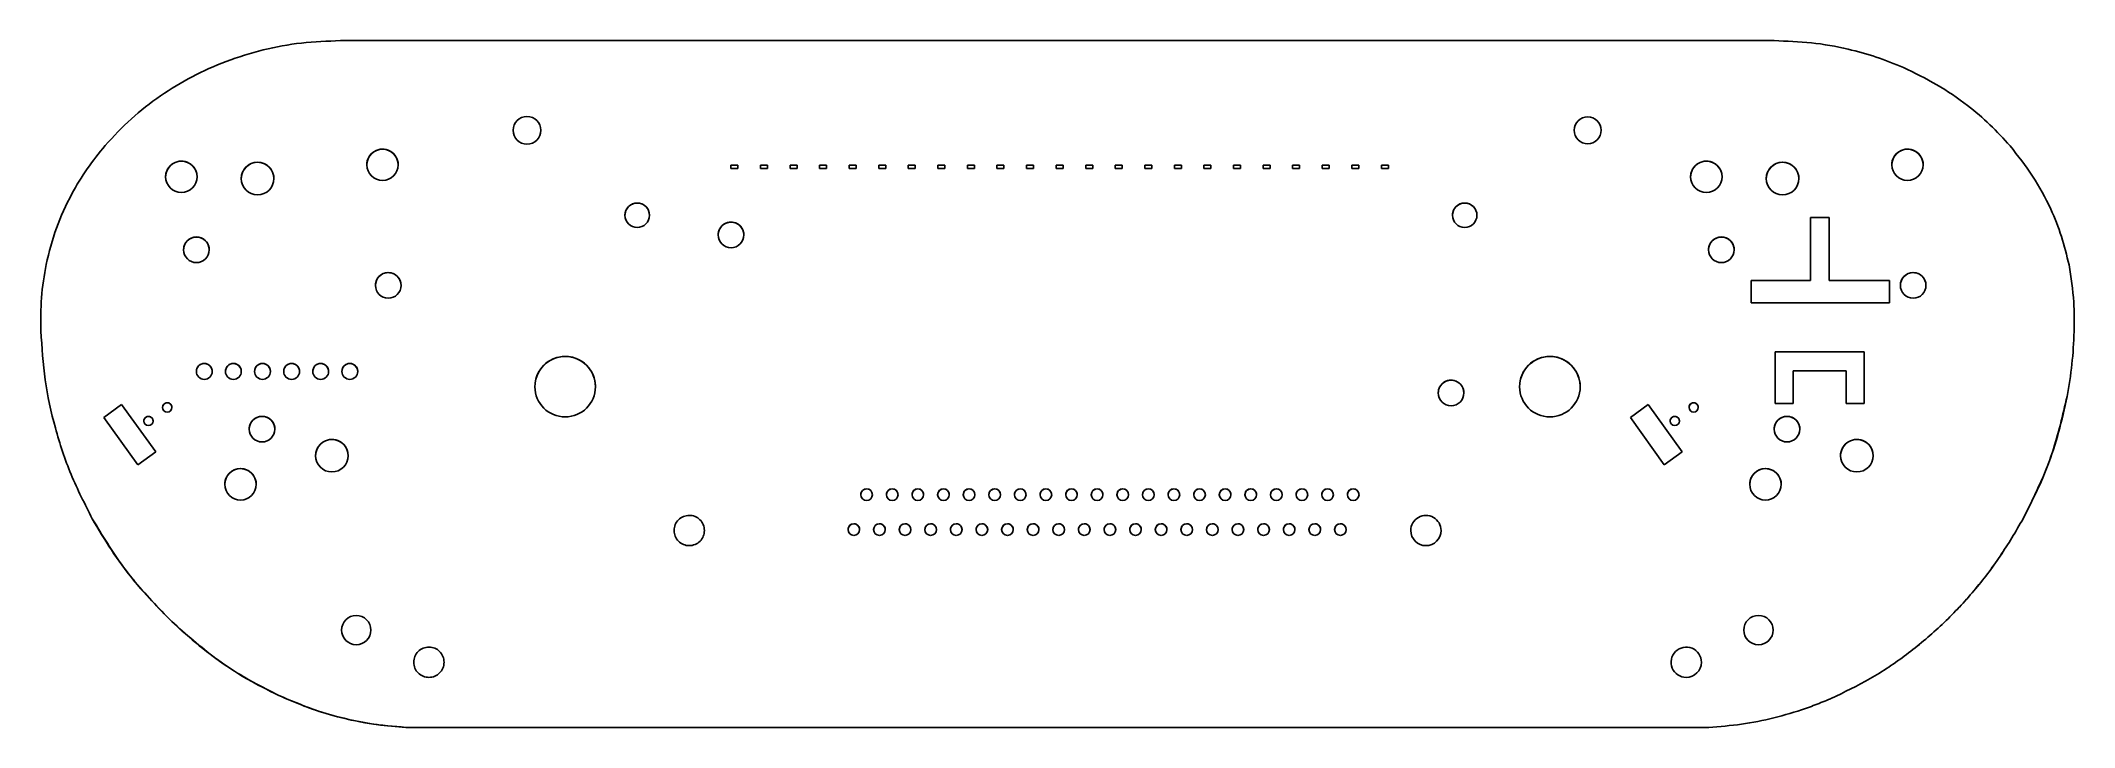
# Model space of a CAD drawing. Header units: millimetres. Extents: x -3 to 171, y 8 to 67.
import ezdxf

# ---------------------------------------------------------------- set-up
doc = ezdxf.new("R2010")
doc.units = ezdxf.units.MM

msp = doc.modelspace()

# ---------------------------------------------------------------- linework, layer by layer
at = {"color": 7, "linetype": 'Continuous', "lineweight": 25}
for p, q in [((22.5, 67.27), (145.67, 67.27)), ((37.33, 59.57), (37.33, 59.57)), ((38.52, 60.76), (38.52, 60.76)), ((128.49, 59.57), (128.49, 59.57)), ((129.65, 60.73), (129.65, 60.73)), ((26.11, 57.95), (26.11, 57.95)), ((157.12, 57.95), (157.12, 57.95)), ((8.83, 56.92), (8.83, 56.92)), ((15.38, 56.82), (15.38, 56.82)), ((56.04, 56.58), (56.04, 56.28)), ((56.64, 56.58), (56.04, 56.58)), ((56.64, 56.58), (56.04, 56.58)), ((56.04, 56.28), (56.64, 56.28)), ((56.64, 56.28), (56.64, 56.58)), ((58.58, 56.58), (58.58, 56.28)), ((59.18, 56.58), (58.58, 56.58)), ((59.18, 56.58), (58.58, 56.58)), ((58.58, 56.28), (59.18, 56.28)), ((59.18, 56.28), (59.18, 56.58)), ((61.12, 56.58), (61.12, 56.28)), ((61.72, 56.58), (61.12, 56.58)), ((61.72, 56.58), (61.12, 56.58)), ((61.12, 56.28), (61.72, 56.28)), ((61.72, 56.28), (61.72, 56.58)), ((63.66, 56.58), (63.66, 56.28)), ((64.26, 56.58), (63.66, 56.58)), ((64.26, 56.58), (63.66, 56.58)), ((63.66, 56.28), (64.26, 56.28)), ((64.26, 56.28), (64.26, 56.58)), ((66.2, 56.58), (66.2, 56.28)), ((66.8, 56.58), (66.2, 56.58)), ((66.8, 56.58), (66.2, 56.58)), ((66.2, 56.28), (66.8, 56.28)), ((66.8, 56.28), (66.8, 56.58)), ((68.74, 56.58), (68.74, 56.28)), ((69.34, 56.58), (68.74, 56.58)), ((69.34, 56.58), (68.74, 56.58)), ((68.74, 56.28), (69.34, 56.28)), ((69.34, 56.28), (69.34, 56.58)), ((71.28, 56.58), (71.28, 56.28)), ((71.88, 56.58), (71.28, 56.58)), ((71.88, 56.58), (71.28, 56.58)), ((71.28, 56.28), (71.88, 56.28)), ((71.88, 56.28), (71.88, 56.58)), ((73.82, 56.58), (73.82, 56.28)), ((74.42, 56.58), (73.82, 56.58)), ((74.42, 56.58), (73.82, 56.58)), ((73.82, 56.28), (74.42, 56.28)), ((74.42, 56.28), (74.42, 56.58)), ((76.36, 56.58), (76.36, 56.28)), ((76.96, 56.58), (76.36, 56.58)), ((76.96, 56.58), (76.36, 56.58)), ((76.36, 56.28), (76.96, 56.28)), ((76.96, 56.28), (76.96, 56.58)), ((78.9, 56.58), (78.9, 56.28)), ((79.5, 56.58), (78.9, 56.58)), ((79.5, 56.58), (78.9, 56.58)), ((78.9, 56.28), (79.5, 56.28)), ((79.5, 56.28), (79.5, 56.58)), ((81.44, 56.58), (81.44, 56.28)), ((82.04, 56.58), (81.44, 56.58)), ((82.04, 56.58), (81.44, 56.58)), ((81.44, 56.28), (82.04, 56.28)), ((82.04, 56.28), (82.04, 56.58)), ((83.98, 56.58), (83.98, 56.28)), ((84.58, 56.58), (83.98, 56.58)), ((84.58, 56.58), (83.98, 56.58)), ((83.98, 56.28), (84.58, 56.28)), ((84.58, 56.28), (84.58, 56.58)), ((86.52, 56.58), (86.52, 56.28)), ((87.12, 56.58), (86.52, 56.58)), ((87.12, 56.58), (86.52, 56.58)), ((86.52, 56.28), (87.12, 56.28)), ((87.12, 56.28), (87.12, 56.58)), ((89.06, 56.58), (89.06, 56.28)), ((89.66, 56.58), (89.06, 56.58)), ((89.66, 56.58), (89.06, 56.58)), ((89.06, 56.28), (89.66, 56.28)), ((89.66, 56.28), (89.66, 56.58)), ((91.6, 56.58), (91.6, 56.28)), ((92.2, 56.58), (91.6, 56.58)), ((92.2, 56.58), (91.6, 56.58)), ((91.6, 56.28), (92.2, 56.28)), ((92.2, 56.28), (92.2, 56.58)), ((94.14, 56.58), (94.14, 56.28)), ((94.74, 56.58), (94.14, 56.58)), ((94.74, 56.58), (94.14, 56.58)), ((94.14, 56.28), (94.74, 56.28)), ((94.74, 56.28), (94.74, 56.58)), ((96.68, 56.58), (96.68, 56.28)), ((97.28, 56.58), (96.68, 56.58)), ((97.28, 56.58), (96.68, 56.58)), ((96.68, 56.28), (97.28, 56.28)), ((97.28, 56.28), (97.28, 56.58)), ((99.22, 56.58), (99.22, 56.28)), ((99.82, 56.58), (99.22, 56.58)), ((99.82, 56.58), (99.22, 56.58)), ((99.22, 56.28), (99.82, 56.28)), ((99.82, 56.28), (99.82, 56.58)), ((101.76, 56.58), (101.76, 56.28)), ((102.36, 56.58), (101.76, 56.58)), ((102.36, 56.58), (101.76, 56.58)), ((101.76, 56.28), (102.36, 56.28)), ((102.36, 56.28), (102.36, 56.58)), ((104.3, 56.58), (104.3, 56.28)), ((104.9, 56.58), (104.3, 56.58)), ((104.9, 56.58), (104.3, 56.58)), ((104.3, 56.28), (104.9, 56.28)), ((104.9, 56.28), (104.9, 56.58)), ((106.84, 56.58), (106.84, 56.28)), ((107.44, 56.58), (106.84, 56.58)), ((107.44, 56.58), (106.84, 56.58)), ((106.84, 56.28), (107.44, 56.28)), ((107.44, 56.28), (107.44, 56.58)), ((109.38, 56.58), (109.38, 56.28)), ((109.98, 56.58), (109.38, 56.58)), ((109.98, 56.58), (109.38, 56.58)), ((109.38, 56.28), (109.98, 56.28)), ((109.98, 56.28), (109.98, 56.58)), ((111.92, 56.58), (111.92, 56.28)), ((112.52, 56.58), (111.92, 56.58)), ((112.52, 56.58), (111.92, 56.58)), ((111.92, 56.28), (112.52, 56.28)), ((112.52, 56.28), (112.52, 56.58)), ((139.84, 56.92), (139.84, 56.92)), ((146.39, 56.82), (146.39, 56.82)), ((47.99, 53.32), (47.99, 53.32)), ((119.08, 53.32), (119.08, 53.32)), ((56.05, 51.68), (56.05, 51.68)), ((150.39, 52.08), (148.78, 52.08)), ((148.78, 52.08), (148.78, 46.65)), ((148.78, 52.08), (148.78, 52.08)), ((150.39, 52.08), (148.78, 52.08)), ((150.39, 52.08), (150.39, 46.65)), ((10.12, 50.4), (10.12, 50.4)), ((141.13, 50.4), (141.13, 50.4)), ((26.6, 47.34), (26.6, 47.34)), ((157.61, 47.34), (157.61, 47.34)), ((148.78, 46.65), (143.68, 46.65)), ((143.68, 44.73), (143.68, 46.65)), ((143.68, 46.65), (143.68, 46.65)), ((148.78, 46.65), (143.68, 46.65)), ((148.78, 46.65), (148.78, 46.65)), ((155.57, 46.65), (150.39, 46.65)), ((155.57, 46.65), (150.39, 46.65)), ((155.57, 46.65), (155.57, 44.73)), ((143.68, 44.73), (155.57, 44.73)), ((-3.25, 43.21), (-3.25, 43.21)), ((-3.24, 42.33), (-3.24, 42.33)), ((171.43, 42.28), (171.43, 42.28)), ((171.44, 43.67), (171.44, 43.67)), ((153.4, 40.52), (145.76, 40.52)), ((145.76, 40.52), (145.76, 36.1)), ((145.76, 40.52), (145.76, 40.52)), ((153.4, 40.52), (145.76, 40.52)), ((153.4, 40.52), (153.4, 36.1)), ((10.8, 39.53), (10.8, 39.53)), ((13.3, 39.53), (13.3, 39.53)), ((15.8, 39.53), (15.8, 39.53)), ((18.3, 39.53), (18.3, 39.53)), ((20.8, 39.53), (20.8, 39.53)), ((23.3, 39.53), (23.3, 39.53)), ((41.8, 40.14), (41.8, 40.14)), ((126.4, 40.14), (126.4, 40.14)), ((147.31, 38.89), (151.85, 38.89)), ((147.31, 38.89), (147.31, 36.1)), ((151.85, 38.89), (151.85, 36.1)), ((117.91, 38.1), (117.91, 38.1)), ((170.83, 36.7), (170.83, 36.7)), ((3.7, 36.02), (2.18, 34.88)), ((3.7, 36.02), (2.18, 34.88)), ((6.64, 31.93), (3.7, 36.02)), ((6, 34.99), (6, 34.99)), ((7.62, 36.16), (7.62, 36.16)), ((15.76, 34.99), (15.76, 34.99)), ((134.83, 36.02), (133.31, 34.88)), ((133.31, 34.88), (134.83, 36.02)), ((134.83, 36.02), (137.77, 31.93)), ((137.13, 34.99), (137.13, 34.99)), ((138.75, 36.16), (138.75, 36.16)), ((145.76, 36.1), (147.31, 36.1)), ((146.77, 34.99), (146.77, 34.99)), ((151.85, 36.1), (153.4, 36.1)), ((2.18, 34.88), (5.1, 30.82)), ((133.31, 34.88), (136.23, 30.82)), ((5.1, 30.82), (6.64, 31.93)), ((21.76, 33.01), (21.76, 33.01)), ((137.77, 31.93), (136.23, 30.82)), ((152.77, 33.01), (152.77, 33.01)), ((13.91, 30.5), (13.91, 30.5)), ((144.92, 30.5), (144.92, 30.5)), ((67.7, 28.76), (67.7, 28.76)), ((69.9, 28.76), (69.9, 28.76)), ((72.1, 28.76), (72.1, 28.76)), ((74.3, 28.76), (74.3, 28.76)), ((76.5, 28.76), (76.5, 28.76)), ((78.7, 28.76), (78.7, 28.76)), ((80.9, 28.76), (80.9, 28.76)), ((83.1, 28.76), (83.1, 28.76)), ((85.3, 28.76), (85.3, 28.76)), ((87.5, 28.76), (87.5, 28.76)), ((89.7, 28.76), (89.7, 28.76)), ((91.9, 28.76), (91.9, 28.76)), ((94.1, 28.76), (94.1, 28.76)), ((96.3, 28.76), (96.3, 28.76)), ((98.5, 28.76), (98.5, 28.76)), ((100.7, 28.76), (100.7, 28.76)), ((102.9, 28.76), (102.9, 28.76)), ((105.1, 28.76), (105.1, 28.76)), ((107.3, 28.76), (107.3, 28.76)), ((109.5, 28.76), (109.5, 28.76)), ((1.18, 26.19), (1.18, 26.19)), ((66.6, 25.76), (66.6, 25.76)), ((68.8, 25.76), (68.8, 25.76)), ((71, 25.76), (71, 25.76)), ((73.2, 25.76), (73.2, 25.76)), ((75.4, 25.76), (75.4, 25.76)), ((77.6, 25.76), (77.6, 25.76)), ((79.8, 25.76), (79.8, 25.76)), ((82, 25.76), (82, 25.76)), ((84.2, 25.76), (84.2, 25.76)), ((86.4, 25.76), (86.4, 25.76)), ((88.6, 25.76), (88.6, 25.76)), ((90.8, 25.76), (90.8, 25.76)), ((93, 25.76), (93, 25.76)), ((95.2, 25.76), (95.2, 25.76)), ((97.4, 25.76), (97.4, 25.76)), ((99.6, 25.76), (99.6, 25.76)), ((101.8, 25.76), (101.8, 25.76)), ((104, 25.76), (104, 25.76)), ((106.2, 25.76), (106.2, 25.76)), ((108.4, 25.76), (108.4, 25.76)), ((167.05, 26.18), (167.05, 26.18)), ((144.32, 17.89), (144.32, 17.89)), ((8.01, 17.36), (8.01, 17.36)), ((22.59, 16.63), (22.59, 16.63)), ((143.06, 16.63), (143.06, 16.63)), ((17.2, 11.01), (17.2, 11.01)), ((150.99, 10.95), (150.99, 10.95)), ((140.05, 8.27), (28.12, 8.27)), ((140.05, 8.27), (28.12, 8.27)), ((28.12, 8.27), (28.12, 8.27)), ((140.05, 8.27), (140.05, 8.27))]:
    msp.add_line(p, q, dxfattribs=at)
for centre, radius, start, end in [((38.52, 59.57), 1.19, 90, 360), ((38.52, 59.57), 1.19, 360, 180), ((38.52, 59.57), 1.19, 360, 90), ((129.65, 59.57), 1.16, 90, 0), ((129.65, 59.57), 1.16, 0, 180), ((129.65, 59.57), 1.16, 0, 90), ((26.11, 56.6), 1.35, 90, 270), ((26.11, 56.6), 1.35, 0.9754, 180.9754), ((26.11, 56.6), 1.35, 270, 90), ((157.12, 56.6), 1.35, 90, 270), ((157.12, 56.6), 1.35, 0.9754, 180.9754), ((157.12, 56.6), 1.35, 270, 90), ((8.83, 55.57), 1.35, 90, 270), ((8.83, 55.57), 1.35, 0.9754, 180.9754), ((8.83, 55.57), 1.35, 270, 90), ((15.38, 55.42), 1.4, 90, 270), ((15.38, 55.42), 1.4, 0.9754, 180.9754), ((15.38, 55.42), 1.4, 270, 90), ((139.84, 55.57), 1.35, 90, 270), ((139.84, 55.57), 1.35, 0.9754, 180.9754), ((139.84, 55.57), 1.35, 270, 90), ((146.39, 55.42), 1.4, 90, 270), ((146.39, 55.42), 1.4, 0.9754, 180.9754), ((146.39, 55.42), 1.4, 270, 90), ((47.99, 52.27), 1.05, 90, 270), ((47.99, 52.27), 1.05, 0.9754, 180.9754), ((47.99, 52.27), 1.05, 270, 90), ((119.08, 52.27), 1.05, 90, 270), ((119.08, 52.27), 1.05, 0.9754, 180.9754), ((119.08, 52.27), 1.05, 270, 90), ((56.05, 50.58), 1.1, 90, 270), ((56.05, 50.58), 1.1, 0.9754, 180.9754), ((56.05, 50.58), 1.1, 270, 90), ((10.12, 49.3), 1.1, 90, 270), ((10.12, 49.3), 1.1, 0.9754, 180.9754), ((10.12, 49.3), 1.1, 270, 90), ((141.13, 49.3), 1.1, 90, 270), ((141.13, 49.3), 1.1, 0.9754, 180.9754), ((141.13, 49.3), 1.1, 270, 90), ((26.6, 46.24), 1.1, 90, 270), ((26.6, 46.24), 1.1, 0.9754, 180.9754), ((26.6, 46.24), 1.1, 270, 90), ((157.61, 46.24), 1.1, 90, 270), ((157.61, 46.24), 1.1, 0.9754, 180.9754), ((157.61, 46.24), 1.1, 270, 90), ((135.86, 43.29), 35.59, 349.3191, 358.3672), ((135.86, 43.29), 35.59, 349.3191, 358.3672), ((10.8, 38.85), 0.681, 90, 270), ((10.8, 38.85), 0.681, 0.9754, 180.9754), ((10.8, 38.85), 0.681, 270, 90), ((13.3, 38.85), 0.681, 90, 270), ((13.3, 38.85), 0.681, 0.9754, 180.9754), ((13.3, 38.85), 0.681, 270, 90), ((15.8, 38.85), 0.681, 90, 270), ((15.8, 38.85), 0.681, 0.9754, 180.9754), ((15.8, 38.85), 0.681, 270, 90), ((18.3, 38.85), 0.681, 90, 270), ((18.3, 38.85), 0.681, 0.9754, 180.9754), ((18.3, 38.85), 0.681, 270, 90), ((20.8, 38.85), 0.681, 90, 270), ((20.8, 38.85), 0.681, 0.9754, 180.9754), ((20.8, 38.85), 0.681, 270, 90), ((23.3, 38.85), 0.681, 90, 270), ((23.3, 38.85), 0.681, 0.9754, 180.9754), ((23.3, 38.85), 0.681, 270, 90), ((41.8, 37.54), 2.6, 90, 270), ((41.8, 37.54), 2.6, 0.9754, 180.9754), ((41.8, 37.54), 2.6, 270, 90), ((126.4, 37.54), 2.6, 90, 270), ((126.4, 37.54), 2.6, 0.9754, 180.9754), ((126.4, 37.54), 2.6, 270, 90), ((117.91, 37), 1.1, 90, 270), ((117.91, 37), 1.1, 0.9754, 180.9754), ((117.91, 37), 1.1, 270, 90), ((6, 34.59), 0.4, 90, 270), ((6, 34.59), 0.4, 0.9754, 180.9754), ((6, 34.59), 0.4, 270, 90), ((7.62, 35.76), 0.4, 90, 270), ((7.62, 35.76), 0.4, 0.9754, 180.9754), ((7.62, 35.76), 0.4, 270, 90), ((15.76, 33.89), 1.1, 90, 270), ((15.76, 33.89), 1.1, 0.9754, 180.9754), ((15.76, 33.89), 1.1, 270, 90), ((137.13, 34.59), 0.4, 90, 270), ((137.13, 34.59), 0.4, 0.9754, 180.9754), ((137.13, 34.59), 0.4, 270, 90), ((138.75, 35.76), 0.4, 90, 270), ((138.75, 35.76), 0.4, 0.9754, 180.9754), ((138.75, 35.76), 0.4, 270, 90), ((146.77, 33.89), 1.1, 90, 270), ((146.77, 33.89), 1.1, 0.9754, 180.9754), ((146.77, 33.89), 1.1, 270, 90), ((21.76, 31.61), 1.4, 90, 270), ((21.76, 31.61), 1.4, 0.9754, 180.9754), ((21.76, 31.61), 1.4, 270, 90), ((152.77, 31.61), 1.4, 90, 270), ((152.77, 31.61), 1.4, 0.9754, 180.9754), ((152.77, 31.61), 1.4, 270, 90), ((13.91, 29.15), 1.35, 90, 270), ((13.91, 29.15), 1.35, 0.9754, 180.9754), ((13.91, 29.15), 1.35, 270, 90), ((144.92, 29.15), 1.35, 90, 270), ((144.92, 29.15), 1.35, 0.9754, 180.9754), ((144.92, 29.15), 1.35, 270, 90), ((67.7, 28.26), 0.5, 90, 270), ((67.7, 28.26), 0.5, 0.9754, 180.9754), ((67.7, 28.26), 0.5, 270, 90), ((69.9, 28.26), 0.5, 90, 270), ((69.9, 28.26), 0.5, 0.9754, 180.9754), ((69.9, 28.26), 0.5, 270, 90), ((72.1, 28.26), 0.5, 90, 270), ((72.1, 28.26), 0.5, 0.9754, 180.9754), ((72.1, 28.26), 0.5, 270, 90), ((74.3, 28.26), 0.5, 90, 270), ((74.3, 28.26), 0.5, 0.9754, 180.9754), ((74.3, 28.26), 0.5, 270, 90), ((76.5, 28.26), 0.5, 90, 270), ((76.5, 28.26), 0.5, 0.9754, 180.9754), ((76.5, 28.26), 0.5, 270, 90), ((78.7, 28.26), 0.5, 90, 270), ((78.7, 28.26), 0.5, 0.9754, 180.9754), ((78.7, 28.26), 0.5, 270, 90), ((80.9, 28.26), 0.5, 90, 270), ((80.9, 28.26), 0.5, 0.9754, 180.9754), ((80.9, 28.26), 0.5, 270, 90), ((83.1, 28.26), 0.5, 90, 270), ((83.1, 28.26), 0.5, 0.9754, 180.9754), ((83.1, 28.26), 0.5, 270, 90), ((85.3, 28.26), 0.5, 90, 270), ((85.3, 28.26), 0.5, 0.9754, 180.9754), ((85.3, 28.26), 0.5, 270, 90), ((87.5, 28.26), 0.5, 90, 270), ((87.5, 28.26), 0.5, 0.9754, 180.9754), ((87.5, 28.26), 0.5, 270, 90), ((89.7, 28.26), 0.5, 90, 270), ((89.7, 28.26), 0.5, 0.9754, 180.9754), ((89.7, 28.26), 0.5, 270, 90), ((91.9, 28.26), 0.5, 90, 270), ((91.9, 28.26), 0.5, 0.9754, 180.9754), ((91.9, 28.26), 0.5, 270, 90), ((94.1, 28.26), 0.5, 90, 270), ((94.1, 28.26), 0.5, 0.9754, 180.9754), ((94.1, 28.26), 0.5, 270, 90), ((96.3, 28.26), 0.5, 90, 270), ((96.3, 28.26), 0.5, 0.9754, 180.9754), ((96.3, 28.26), 0.5, 270, 90), ((98.5, 28.26), 0.5, 90, 270), ((98.5, 28.26), 0.5, 0.9754, 180.9754), ((98.5, 28.26), 0.5, 270, 90), ((100.7, 28.26), 0.5, 90, 270), ((100.7, 28.26), 0.5, 0.9754, 180.9754), ((100.7, 28.26), 0.5, 270, 90), ((102.9, 28.26), 0.5, 90, 270), ((102.9, 28.26), 0.5, 0.9754, 180.9754), ((102.9, 28.26), 0.5, 270, 90), ((105.1, 28.26), 0.5, 90, 270), ((105.1, 28.26), 0.5, 0.9754, 180.9754), ((105.1, 28.26), 0.5, 270, 90), ((107.3, 28.26), 0.5, 90, 270), ((107.3, 28.26), 0.5, 0.9754, 180.9754), ((107.3, 28.26), 0.5, 270, 90), ((109.5, 28.26), 0.5, 90, 270), ((109.5, 28.26), 0.5, 0.9754, 180.9754), ((109.5, 28.26), 0.5, 270, 90), ((115.75, 25.18), 1.3, 359.9785, 180.0216), ((66.6, 25.26), 0.5, 90, 270), ((66.6, 25.26), 0.5, 0.9754, 180.9754), ((66.6, 25.26), 0.5, 270, 90), ((68.8, 25.26), 0.5, 90, 270), ((68.8, 25.26), 0.5, 0.9754, 180.9754), ((68.8, 25.26), 0.5, 270, 90), ((71, 25.26), 0.5, 90, 270), ((71, 25.26), 0.5, 0.9754, 180.9754), ((71, 25.26), 0.5, 270, 90), ((73.2, 25.26), 0.5, 90, 270), ((73.2, 25.26), 0.5, 0.9754, 180.9754), ((73.2, 25.26), 0.5, 270, 90), ((75.4, 25.26), 0.5, 90, 270), ((75.4, 25.26), 0.5, 0.9754, 180.9754), ((75.4, 25.26), 0.5, 270, 90), ((77.6, 25.26), 0.5, 90, 270), ((77.6, 25.26), 0.5, 0.9754, 180.9754), ((77.6, 25.26), 0.5, 270, 90), ((79.8, 25.26), 0.5, 90, 270), ((79.8, 25.26), 0.5, 0.9754, 180.9754), ((79.8, 25.26), 0.5, 270, 90), ((82, 25.26), 0.5, 90, 270), ((82, 25.26), 0.5, 0.9754, 180.9754), ((82, 25.26), 0.5, 270, 90), ((84.2, 25.26), 0.5, 90, 270), ((84.2, 25.26), 0.5, 0.9754, 180.9754), ((84.2, 25.26), 0.5, 270, 90), ((86.4, 25.26), 0.5, 90, 270), ((86.4, 25.26), 0.5, 0.9754, 180.9754), ((86.4, 25.26), 0.5, 270, 90), ((88.6, 25.26), 0.5, 90, 270), ((88.6, 25.26), 0.5, 0.9754, 180.9754), ((88.6, 25.26), 0.5, 270, 90), ((90.8, 25.26), 0.5, 90, 270), ((90.8, 25.26), 0.5, 0.9754, 180.9754), ((90.8, 25.26), 0.5, 270, 90), ((93, 25.26), 0.5, 90, 270), ((93, 25.26), 0.5, 0.9754, 180.9754), ((93, 25.26), 0.5, 270, 90), ((95.2, 25.26), 0.5, 90, 270), ((95.2, 25.26), 0.5, 0.9754, 180.9754), ((95.2, 25.26), 0.5, 270, 90), ((97.4, 25.26), 0.5, 90, 270), ((97.4, 25.26), 0.5, 0.9754, 180.9754), ((97.4, 25.26), 0.5, 270, 90), ((99.6, 25.26), 0.5, 90, 270), ((99.6, 25.26), 0.5, 0.9754, 180.9754), ((99.6, 25.26), 0.5, 270, 90), ((101.8, 25.26), 0.5, 90, 270), ((101.8, 25.26), 0.5, 0.9754, 180.9754), ((101.8, 25.26), 0.5, 270, 90), ((104, 25.26), 0.5, 90, 270), ((104, 25.26), 0.5, 0.9754, 180.9754), ((104, 25.26), 0.5, 270, 90), ((106.2, 25.26), 0.5, 90, 270), ((106.2, 25.26), 0.5, 0.9754, 180.9754), ((106.2, 25.26), 0.5, 270, 90), ((108.4, 25.26), 0.5, 90, 270), ((108.4, 25.26), 0.5, 0.9754, 180.9754), ((108.4, 25.26), 0.5, 270, 90), ((115.75, 25.18), 1.3, 180.0216, 270), ((115.75, 25.18), 1.3, 270, 359.9785), ((23.85, 16.63), 1.26, 0, 180), ((23.85, 16.63), 1.26, 0, 180), ((144.32, 16.63), 1.26, 0, 180), ((144.32, 16.63), 1.26, 0, 180), ((23.85, 16.63), 1.26, 180, 0), ((144.32, 16.63), 1.26, 180, 0), ((138.11, 13.86), 1.3, 359.9785, 270), ((138.11, 13.86), 1.3, 270, 359.9785)]:
    msp.add_arc(centre, radius, start, end, dxfattribs=at)
for points, knots in [([(2.28, 58.26), (3.01, 59.04), (4.47, 60.61), (7, 62.57), (9.74, 64.23), (12.7, 65.55), (15.85, 66.53), (19.15, 67.15), (21.38, 67.23), (22.5, 67.27)], [0, 0, 0, 0, 0.140787, 0.280786, 0.419932, 0.56016, 0.706396, 0.852532, 1, 1, 1, 1]), ([(145.67, 67.27), (146.74, 67.23), (148.87, 67.16), (151.8, 66.63), (154.45, 65.9), (156, 65.27), (156.77, 64.96)], [0, 0, 0, 0, 0.28015, 0.560319, 0.780196, 1, 1, 1, 1]), ([(156.77, 64.96), (157.74, 64.49), (159.67, 63.56), (162.13, 61.86), (164.24, 60.09), (165.37, 58.84), (165.94, 58.22)], [0, 0, 0, 0, 0.280201, 0.56041, 0.780246, 1, 1, 1, 1]), ([(-2.79, 48.05), (-2.53, 49.1), (-2, 51.19), (-0.73, 53.92), (0.69, 56.29), (1.75, 57.6), (2.28, 58.26)], [0, 0, 0, 0, 0.280601, 0.561112, 0.781081, 1, 1, 1, 1]), ([(165.94, 58.22), (166.61, 57.38), (167.95, 55.69), (169.37, 53.03), (170.41, 50.46), (170.8, 48.82), (171, 48)], [0, 0, 0, 0, 0.280264, 0.560602, 0.780286, 1, 1, 1, 1]), ([(-3.24, 42.33), (-3.25, 43.28), (-3.27, 45.2), (-2.95, 47.1), (-2.79, 48.05)], [0, 0, 0, 0, 0.496057, 1, 1, 1, 1]), ([(171, 48), (171.16, 46.93), (171.47, 45.04), (171.44, 43.12), (171.43, 42.28)], [0, 0, 0, 0, 0.562807, 1, 1, 1, 1]), ([(1.18, 26.19), (0.54, 27.45), (-0.74, 29.95), (-2.06, 33.98), (-2.97, 38.11), (-3.15, 40.92), (-3.24, 42.33)], [0, 0, 0, 0, 0.249961, 0.499907, 0.750371, 1, 1, 1, 1]), ([(-3.24, 42.33), (-3.15, 40.92), (-2.97, 38.11), (-2.06, 33.98), (-0.74, 29.95), (0.54, 27.45), (1.18, 26.19)], [0, 0, 0, 0, 0.249629, 0.500093, 0.750039, 1, 1, 1, 1]), ([(170.83, 36.7), (170.61, 35.67), (170.16, 33.62), (168.98, 30.06), (167.78, 27.65), (167.05, 26.18)], [0, 0, 0, 0, 0.280183, 0.560274, 1, 1, 1, 1]), ([(167.05, 26.18), (167.52, 27.11), (168.48, 28.97), (169.85, 32.46), (170.46, 35.09), (170.83, 36.7)], [0, 0, 0, 0, 0.279906, 0.559981, 1, 1, 1, 1]), ([(53.77, 25.18), (53.75, 25.36), (53.7, 25.7), (53.41, 26.13), (52.97, 26.42), (52.46, 26.52), (51.95, 26.41), (51.52, 26.13), (51.21, 25.7), (51.18, 25.36), (51.16, 25.18)], [0, 0, 0, 0, 0.125345, 0.249961, 0.374788, 0.499425, 0.624241, 0.749389, 0.873749, 1, 1, 1, 1]), ([(8.01, 17.36), (7.27, 18.1), (5.8, 19.58), (3.43, 22.48), (2.03, 24.78), (1.18, 26.19)], [0, 0, 0, 0, 0.280482, 0.559939, 1, 1, 1, 1]), ([(1.18, 26.19), (1.71, 25.29), (2.77, 23.48), (4.99, 20.47), (6.86, 18.54), (8.01, 17.36)], [0, 0, 0, 0, 0.28053, 0.559973, 1, 1, 1, 1]), ([(51.16, 25.18), (51.18, 25.01), (51.22, 24.67), (51.52, 24.24), (51.95, 23.95), (52.46, 23.85), (52.97, 23.95), (53.41, 24.24), (53.71, 24.67), (53.75, 25.01), (53.77, 25.18)], [0, 0, 0, 0, 0.125629, 0.250292, 0.375223, 0.500093, 0.625001, 0.74994, 0.874538, 1, 1, 1, 1]), ([(167.05, 26.18), (166.41, 25.1), (165.15, 22.94), (162.86, 19.96), (160.3, 17.22), (157.45, 14.77), (154.36, 12.61), (152.12, 11.5), (150.99, 10.95)], [0, 0, 0, 0, 0.166792, 0.33307, 0.498844, 0.667099, 0.832787, 1, 1, 1, 1]), ([(150.99, 10.95), (152.12, 11.5), (154.36, 12.61), (157.45, 14.77), (160.3, 17.22), (162.87, 19.96), (165.15, 22.94), (166.41, 25.1), (167.05, 26.18)], [0, 0, 0, 0, 0.167207, 0.332922, 0.501155, 0.666951, 0.833219, 1, 1, 1, 1]), ([(17.2, 11.01), (16.26, 11.48), (14.38, 12.42), (11.25, 14.48), (9.24, 16.27), (8.01, 17.36)], [0, 0, 0, 0, 0.281603, 0.560824, 1, 1, 1, 1]), ([(8.01, 17.36), (8.78, 16.65), (10.33, 15.24), (12.68, 13.53), (14.98, 12.11), (16.46, 11.38), (17.2, 11.01)], [0, 0, 0, 0, 0.279918, 0.558761, 0.778481, 1, 1, 1, 1]), ([(31.4, 13.86), (31.38, 14.03), (31.34, 14.38), (31.04, 14.81), (30.61, 15.1), (30.1, 15.2), (29.59, 15.1), (29.15, 14.81), (28.85, 14.38), (28.81, 14.03), (28.79, 13.86)], [0, 0, 0, 0, 0.124999, 0.249999, 0.374999, 0.499999, 0.624999, 0.749999, 0.874999, 1, 1, 1, 1]), ([(28.79, 13.86), (28.81, 13.69), (28.85, 13.35), (29.15, 12.92), (29.59, 12.62), (29.93, 12.58), (30.1, 12.56)], [0, 0, 0, 0, 0.250001, 0.500001, 0.750001, 1, 1, 1, 1]), ([(30.1, 12.56), (30.27, 12.58), (30.61, 12.62), (31.04, 12.92), (31.34, 13.35), (31.38, 13.69), (31.4, 13.86)], [0, 0, 0, 0, 0.250001, 0.500001, 0.750001, 1, 1, 1, 1]), ([(28.12, 8.27), (27.07, 8.36), (24.96, 8.53), (22.08, 9.19), (19.48, 10.01), (17.96, 10.68), (17.2, 11.01)], [0, 0, 0, 0, 0.280088, 0.560219, 0.780143, 1, 1, 1, 1]), ([(17.2, 11.01), (18.17, 10.6), (20.11, 9.76), (22.96, 8.97), (25.64, 8.46), (27.29, 8.33), (28.12, 8.27)], [0, 0, 0, 0, 0.279741, 0.559757, 0.779876, 1, 1, 1, 1]), ([(150.99, 10.95), (150.99, 10.95), (150.99, 10.95), (150.99, 10.95), (150.99, 10.95), (150.98, 10.94), (150.97, 10.94), (150.94, 10.93), (150.9, 10.9), (150.8, 10.86), (150.61, 10.78), (150.23, 10.61), (149.47, 10.3), (147.92, 9.72), (145.65, 9.05), (142.87, 8.49), (140.99, 8.34), (140.05, 8.27)], [0, 0, 0, 0, 0.000018, 0.00005, 0.000156, 0.000534, 0.001957, 0.003914, 0.007827, 0.015653, 0.031304, 0.062601, 0.12518, 0.250278, 0.500314, 0.750251, 1, 1, 1, 1])]:
    msp.add_open_spline(points, degree=3, knots=knots, dxfattribs=at)

doc.saveas('drawing.dxf')
